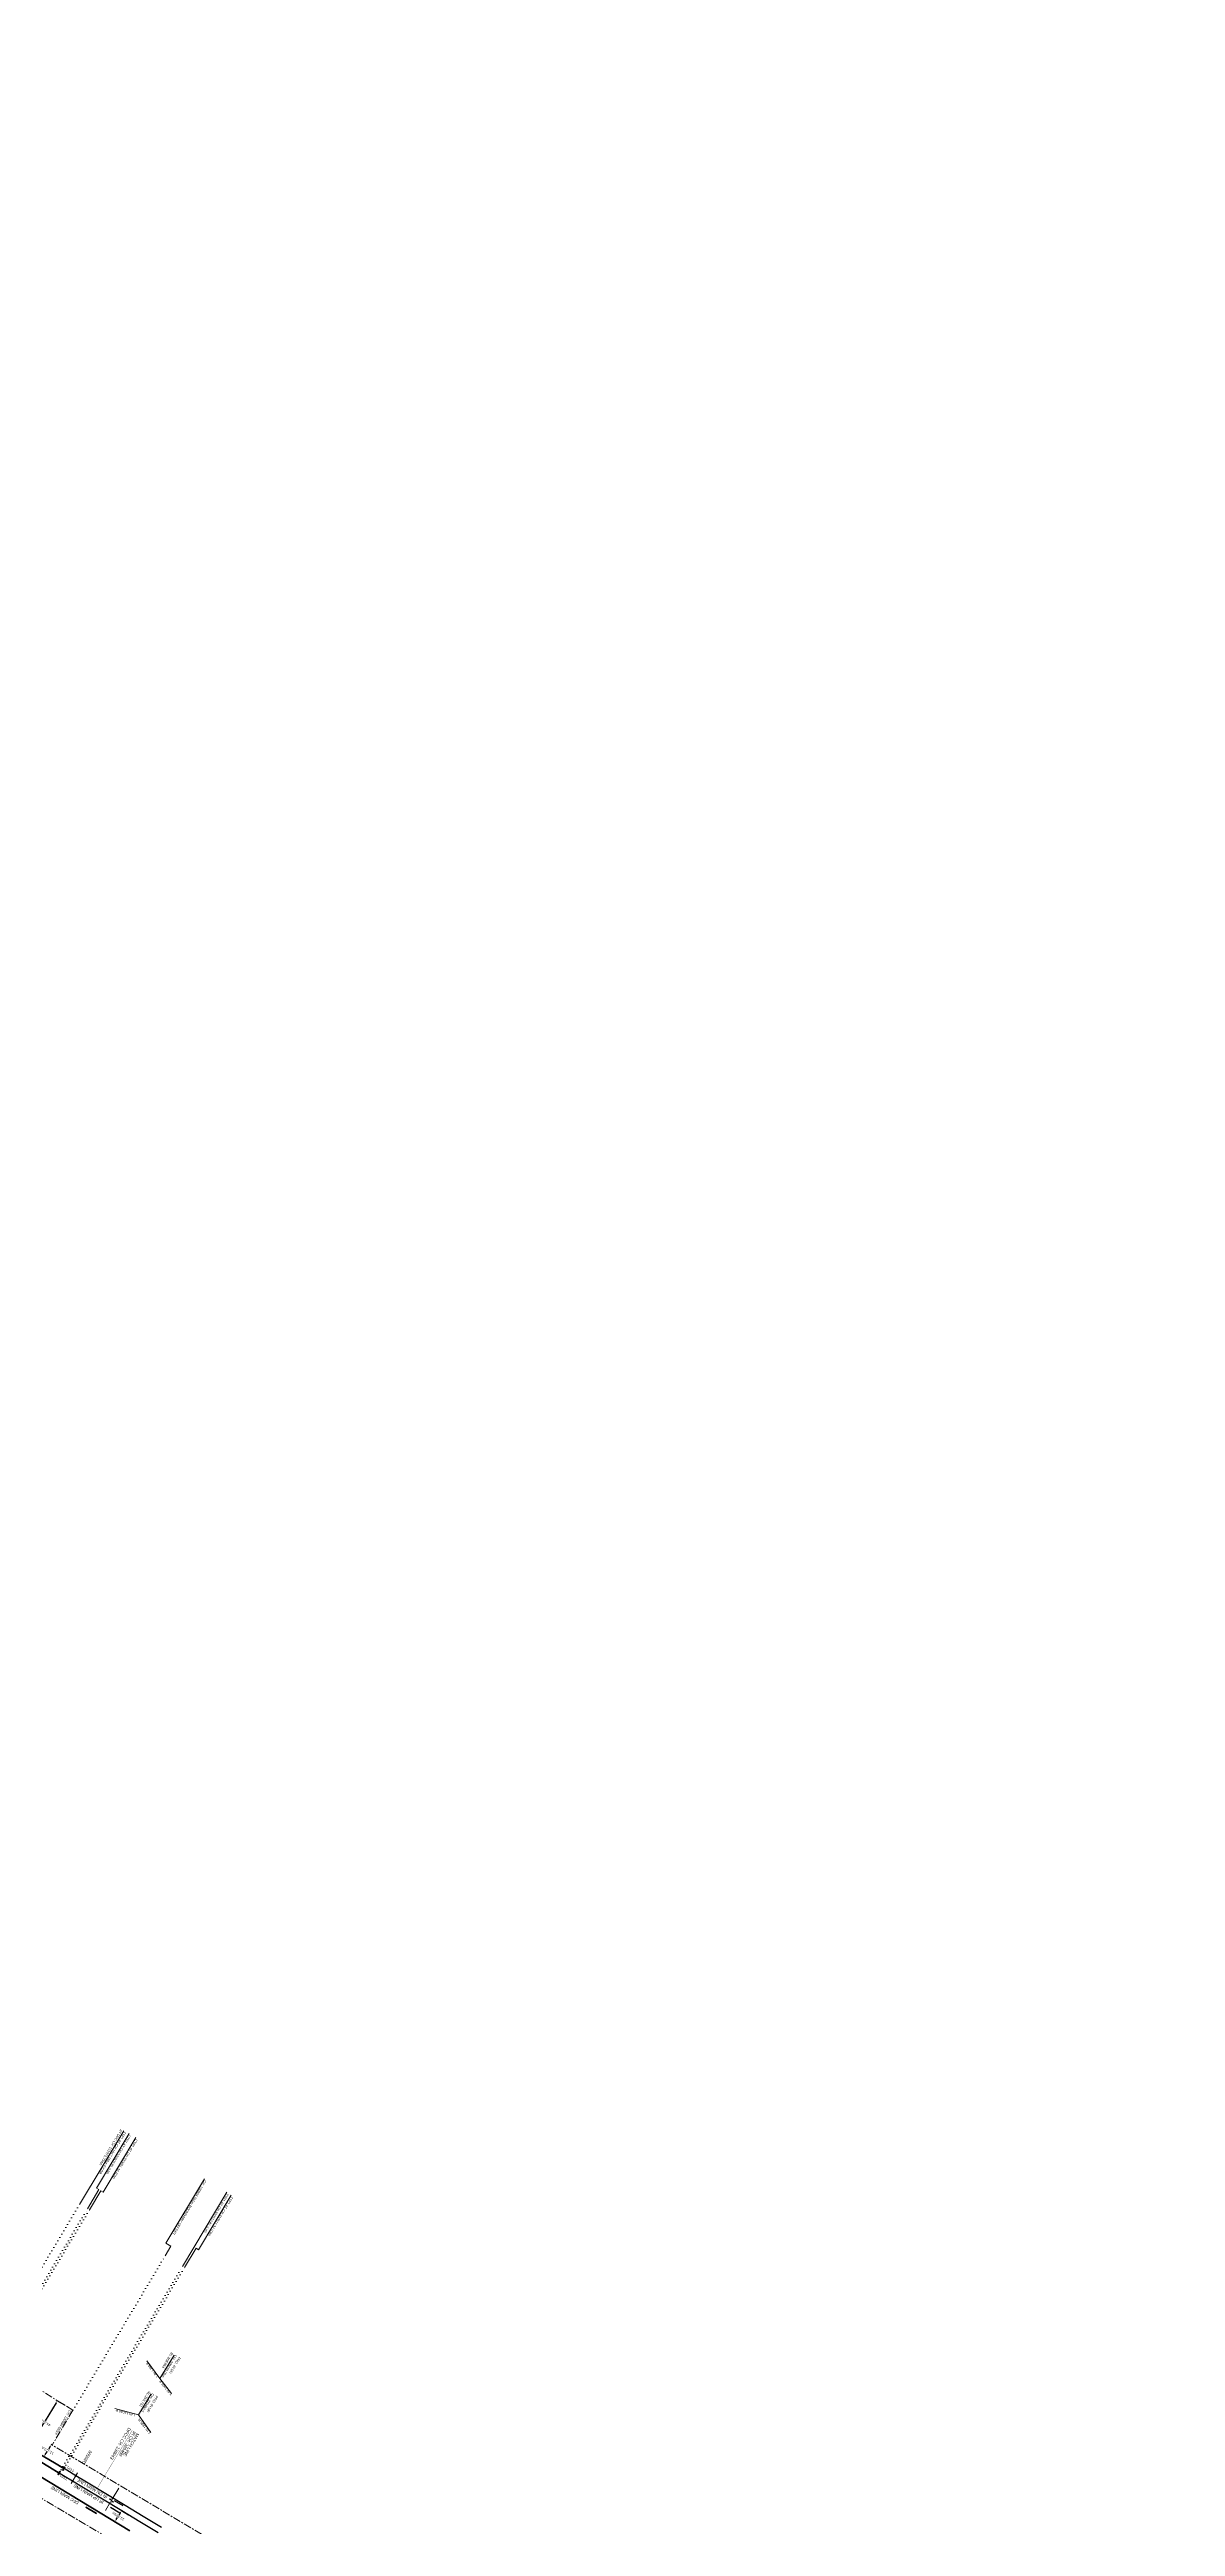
# Model space of a CAD drawing. Header units: metres. Extents: x 560405 to 1249476, y 3385111 to 6787087.
# Drawn here: x 627965 to 628877, y 3391440 to 3393444 of the extents above; entities that cross this region are included whole.
import ezdxf
from ezdxf.enums import TextEntityAlignment as Align

# ---------------------------------------------------------------- set-up
doc = ezdxf.new("R2010")
doc.units = ezdxf.units.M
doc.header["$MEASUREMENT"] = 0
doc.header["$PDSIZE"] = 0.05
for name, pattern in [('ACAD_ISO07W100', [3, 0, -3]), ('CENTER', [2, 1.25, -0.25, 0.25, -0.25]), ('PHANTOM2', [1.25, 0.625, -0.125, 0.125, -0.125, 0.125, -0.125])]:
    doc.linetypes.add(name, pattern=pattern)
doc.layers.get('Defpoints').update_dxf_attribs({"color": 5, "lineweight": 0})
for name, color, linetype, lineweight in [('Chainage', 7, 'Continuous', 0), ('DOTED LINE', 7, 'ACAD_ISO07W100', 18), ('Existing Chainage', 7, 'Continuous', 0), ('Existing IR Track', 143, 'Continuous', 0), ('Existing Railway Boundary', 7, 'CENTER', 0), ('Horiz Curve', 7, 'Continuous', 0), ('MATCH LINE', 7, 'Continuous', 0), ('Proposed Chainage', 10, 'Continuous', 0), ('PROPOSED DFCC TRACK', 1, 'Continuous', 0), ('Proposed TPTC Chainages', 10, 'Continuous', 0)]:
    doc.layers.add(name, color=color, linetype=linetype, lineweight=lineweight)
for name, color, linetype in [('Cut & Conn curves dn', 192, 'Continuous'), ('Cut & Conn curves up', 192, 'Continuous'), ('cut conn grades dn', 192, 'Continuous'), ('cut conn grades up', 192, 'Continuous'), ('Dimension', 10, 'Continuous'), ('OP-3 CH UP', 7, 'Continuous')]:
    doc.layers.add(name, color=color, linetype=linetype)
doc.styles.add('ARIAL', font='arial.ttf')
doc.styles.get("Standard").update_dxf_attribs({"font": 'arial.ttf'})
doc.styles.add('Style-Arial', font='arial.ttf')
doc.dimstyles.new('ISO-25', dxfattribs={"dimtxt": 2.5, "dimasz": 2.5, "dimexe": 1.25, "dimexo": 0.625, "dimtad": 1, "dimdec": 3, "dimtxsty": 'Standard', "dimcen": 2.5, "dimadec": 0, "dimazin": 0, "dimtfac": 1, "dimtdec": 3, "dimtmove": 0, "dimatfit": 3, "dimfxl": 1, "dimarcsym": 0})
doc.dimstyles.get("Standard").update_dxf_attribs({"dimtxt": 2.5, "dimasz": 2.5, "dimexe": 0.18, "dimexo": 0.0625, "dimgap": 0.09, "dimtad": 0, "dimtih": 1, "dimtoh": 1, "dimdec": 3, "dimzin": 0, "dimdsep": 46, "dimtxsty": 'Standard', "dimcen": 0.09, "dimaunit": 1, "dimadec": 4, "dimazin": 0, "dimtfac": 1, "dimtdec": 3, "dimtofl": 0, "dimtmove": 0, "dimatfit": 3, "dimfxl": 1, "dimtolj": 1, "dimtzin": 0, "dimarcsym": 0})

# ---------------------------------------------------------------- blocks, each defined once
blk = doc.blocks.new('*D52')
at = {"layer": 'Defpoints', "color": 0, "lineweight": 9, "transparency": 16777216}
for p in [(627967.2, 3391505.7), (627960.6, 3391496.3), (627961.3, 3391495.9)]:
    blk.add_point(p, dxfattribs=at)
at = {"layer": 'Dimension', "color": 0, "lineweight": -2, "transparency": 16777216}
for p, q in [((627961.2, 3391495.9), (627960.4, 3391496.4)), ((627961.6, 3391498.1), (627963, 3391500.3)), ((627965.5, 3391504.4), (627964.1, 3391502.2)), ((627967.1, 3391505.7), (627966.3, 3391506.2))]:
    blk.add_line(p, q, dxfattribs=at)
at = {"layer": 'Dimension', "color": 0, "lineweight": 9, "transparency": 16777216}
for points in [[(627961.3, 3391498.2), (627961.9, 3391497.9), (627960.6, 3391496.3)], [(627965.2, 3391504.6), (627965.7, 3391504.2), (627966.5, 3391506.1)]]:
    blk.add_solid(points, dxfattribs=at)
at = {"layer": 'Dimension', "color": 0, "lineweight": 0, "transparency": 16777216, "insert": (627963.5, 3391501.2), "char_height": 2, "attachment_point": 5, "rotation": 150}
blk.add_mtext('\\A1;11.427m', dxfattribs=at)
blk = doc.blocks.new('*D53')
at = {"layer": 'Defpoints', "color": 0, "lineweight": 9, "transparency": 16777216}
for p in [(627971.4, 3391541.5), (627977.5, 3391537.8), (627954.6, 3391500)]:
    blk.add_point(p, dxfattribs=at)
at = {"layer": 'Dimension', "color": 0, "lineweight": -2, "transparency": 16777216}
for p, q in [((627970.3, 3391539.8), (627961.5, 3391525.2)), ((627977.4, 3391537.9), (627971.2, 3391541.6)), ((627949.5, 3391505.4), (627960.3, 3391523.3)), ((627954.5, 3391500), (627948.3, 3391503.8))]:
    blk.add_line(p, q, dxfattribs=at)
at = {"layer": 'Dimension', "color": 0, "lineweight": 9, "transparency": 16777216}
for points in [[(627970, 3391540), (627970.6, 3391539.7), (627971.4, 3391541.5)], [(627949.2, 3391505.6), (627949.8, 3391505.2), (627948.4, 3391503.7)]]:
    blk.add_solid(points, dxfattribs=at)
at = {"layer": 'Dimension', "color": 0, "lineweight": 0, "transparency": 16777216, "insert": (627960.9, 3391524.2), "char_height": 2, "attachment_point": 5, "rotation": 150}
blk.add_mtext('\\A1;44.262m', dxfattribs=at)
blk = doc.blocks.new('*D70')
at = {"layer": 'Defpoints', "color": 0, "lineweight": 9, "transparency": 16777216}
for p in [(628023.3, 3391452.5), (628023.7, 3391440.2), (628029.1, 3391449.1)]:
    blk.add_point(p, dxfattribs=at)
at = {"layer": 'Dimension', "color": 0, "lineweight": -2, "transparency": 16777216}
for p, q in [((628023.7, 3391440.2), (628017.9, 3391443.7)), ((628019, 3391445.4), (628020.1, 3391447.2)), ((628022.3, 3391450.8), (628021.3, 3391449.1)), ((628029, 3391449.1), (628023.2, 3391452.6))]:
    blk.add_line(p, q, dxfattribs=at)
at = {"layer": 'Dimension', "color": 0, "lineweight": 9, "transparency": 16777216}
for points in [[(628018.8, 3391445.5), (628019.3, 3391445.2), (628018, 3391443.6)], [(628022, 3391451), (628022.6, 3391450.6), (628023.3, 3391452.5)]]:
    blk.add_solid(points, dxfattribs=at)
at = {"layer": 'Dimension', "color": 0, "lineweight": 0, "transparency": 16777216, "insert": (628020.7, 3391448.1), "char_height": 2, "attachment_point": 5, "rotation": 148}
blk.add_mtext('\\A1;10.350m', dxfattribs=at)

msp = doc.modelspace()

# ---------------------------------------------------------------- linework, layer by layer
at = {"layer": 'Chainage', "color": 6, "linetype": 'Continuous', "lineweight": 0, "flags": 128}
msp.add_lwpolyline([(627983.2172, 3391475.5809), (627984.2486, 3391477.2944)], dxfattribs=at)
at = {"layer": 'Chainage', "color": 1, "linetype": 'Continuous', "lineweight": 0, "flags": 128}
msp.add_lwpolyline([(627985.8501, 3391479.954), (627986.8816, 3391481.6675)], dxfattribs=at)
at = {"layer": 'Cut & Conn curves dn', "color": 190, "lineweight": 13}
msp.add_line((627976.0946, 3391485.7384), (627977.1888, 3391487.5555), dxfattribs=at)
for centre in [(627976.0946, 3391485.7384), (627977.1888, 3391487.5555)]:
    msp.add_circle(centre, 0.5, dxfattribs=at)
at = {"layer": 'Cut & Conn curves up', "color": 190, "lineweight": 13}
msp.add_line((627972.2101, 3391482.134), (627973.3017, 3391483.9527), dxfattribs=at)
for centre in [(627972.2101, 3391482.134), (627973.3017, 3391483.9527)]:
    msp.add_circle(centre, 0.5, dxfattribs=at)
at = {"layer": 'cut conn grades dn', "color": 190, "linetype": 'Continuous', "lineweight": 0, "flags": 128}
for points in [[(628029.6012, 3391757.783), (628003.1095, 3391713.5973), (628005.0629, 3391712.4293), (627995.7304, 3391696.8254)], [(628034.9638, 3391754.523), (628008.567, 3391710.2806), (628006.6139, 3391711.4491), (627997.3045, 3391695.8841)], [(628108.7191, 3391710.2803), (628072.7213, 3391650.2308)], [(628111.9906, 3391707.9884), (628085.5937, 3391663.746), (628083.6406, 3391664.9145), (628074.3312, 3391649.3494)]]:
    msp.add_lwpolyline(points, dxfattribs=at)
at = {"layer": 'cut conn grades up', "color": 190, "linetype": 'Continuous', "lineweight": 13}
for p, q in [((628065.8213, 3391578.4147), (628054.4778, 3391559.5646)), ((628047.2958, 3391547.199), (628037.0435, 3391530.1734))]:
    msp.add_line(p, q, dxfattribs=at)
at = {"layer": 'cut conn grades up', "color": 190, "linetype": 'Continuous', "lineweight": 13, "flags": 128}
for points in [[(628054.4778, 3391559.5646), (628043.7649, 3391573.877)], [(628037.0435, 3391530.1734), (628017.8186, 3391535.3869)]]:
    msp.add_lwpolyline(points, dxfattribs=at)
at = {"layer": 'cut conn grades up', "color": 7, "linetype": 'Continuous', "lineweight": 13, "flags": 128}
for points in [[(628063.8361, 3391547.3934), (628054.4778, 3391559.5646)], [(628047.0294, 3391515.8717), (628037.0435, 3391530.1734)]]:
    msp.add_lwpolyline(points, dxfattribs=at)
at = {"layer": 'DOTED LINE', "color": 1, "linetype": 'ACAD_ISO07W100', "lineweight": 18}
msp.add_line((627884.2481, 3391524.6042), (627989.2802, 3391700.2642), dxfattribs=at)
at = {"layer": 'DOTED LINE', "color": 190, "linetype": 'ACAD_ISO07W100', "lineweight": 18}
for p, q in [((627895.9784, 3391529.9961), (627995.7304, 3391696.8255)), ((627899.8888, 3391533.6448), (627997.3045, 3391695.884)), ((627972.7345, 3391483.0085), (628072.7535, 3391650.2844)), ((627976.6494, 3391486.6596), (628074.3274, 3391649.3431))]:
    msp.add_line(p, q, dxfattribs=at)
at = {"layer": 'DOTED LINE', "color": 6, "linetype": 'ACAD_ISO07W100', "lineweight": 18}
msp.add_line((627983.97, 3391533.8144), (628058.6774, 3391658.758), dxfattribs=at)
at = {"layer": 'Existing Chainage', "linetype": 'Continuous', "lineweight": 13, "flags": 128}
msp.add_lwpolyline([(627987.8165, 3391483.2461), (627982.6704, 3391474.6719)], dxfattribs=at)
at = {"layer": 'Existing IR Track', "color": 3, "lineweight": 18, "ltscale": 5, "flags": 128}
msp.add_lwpolyline([(627966.6981, 3391492.6613), (627962.7742, 3391495.0215), (627947.5235, 3391504.2081), (627943.5326, 3391506.6072)], dxfattribs=at)
at = {"layer": 'Existing IR Track', "color": 0, "lineweight": 25, "flags": 128}
for points in [[(628053.0385, 3391434.706), (628038.2739, 3391443.5624), (628023.5124, 3391452.4169), (628007.9701, 3391461.7843), (627992.4257, 3391471.153), (627983.7092, 3391476.4018), (627976.2971, 3391480.8651), (627964.0395, 3391488.2463)], [(628055.8171, 3391439.0617), (628040.9366, 3391447.9908), (628026.3085, 3391456.7686), (628010.6321, 3391466.2163), (627995.034, 3391475.6167), (627986.3733, 3391480.8263), (627978.9549, 3391485.2886), (627966.6994, 3391492.6636)]]:
    msp.add_lwpolyline(points, dxfattribs=at)
at = {"layer": 'Existing Railway Boundary', "color": 36, "lineweight": 20, "ltscale": 5, "flags": 128}
for points in [[(628955.3903, 3390792.7231), (628931.5933, 3390806.5004), (628894.0251, 3390836.9955), (628805.3605, 3390890.9758), (628763.1272, 3390916.9343), (628721.4077, 3390942.8333), (628634.7683, 3390998.5313), (628587.091, 3391026.3426), (628541.4721, 3391053.7252), (628498.5869, 3391079.4164), (628461.1936, 3391101.0466), (628391.2271, 3391146.4682), (628362.6237, 3391162.4973), (628324.6397, 3391185.7049), (628291.5767, 3391211.6933), (628254.0781, 3391235.9403), (628157.3612, 3391308.2767), (628174.1002, 3391326.9143), (628137.357, 3391356.9761), (627964.1476, 3391459.1923), (627842.8937, 3391531.9115), (627628.8138, 3391662.2153), (627542.6631, 3391714.392), (627424.9352, 3391785.3705), (627222.9648, 3391909.2736), (627204.5725, 3391920.6394), (627188.744, 3391930.1784), (627172.9334, 3391939.7064), (627156.2431, 3391949.7674), (627139.5672, 3391959.8197), (627123.601, 3391969.4113), (627107.6038, 3391979.0215), (627094.8626, 3391986.7123), (627082.1497, 3391994.3859), (627065.7488, 3392004.2586), (627049.3375, 3392014.1375), (627032.6946, 3392024.1476), (627016.0309, 3392034.1701), (627000.4204, 3392043.5941), (626984.8329, 3392053.004), (626968.8891, 3392062.6064), (626952.9363, 3392072.2142), (626935.7844, 3392082.5282), (626918.6205, 3392092.8492), (626911.6028, 3392097.0645), (626893.0809, 3392108.2246), (626874.5706, 3392119.3777), (626856.2268, 3392130.4336), (626837.8855, 3392141.4881), (626820.3864, 3392152.0274), (626802.8816, 3392162.57), (626783.4724, 3392174.252), (626764.0577, 3392185.9374), (626746.1558, 3392196.7119), (626728.2543, 3392207.4863), (626707.0601, 3392220.2572), (626685.8746, 3392233.0229), (626648.9408, 3392255.2553), (626610.6712, 3392278.2676), (626591.3871, 3392289.8865), (626572.1184, 3392301.4961), (626553.8402, 3392312.4904), (626535.5663, 3392323.4823), (626522.8303, 3392331.1061), (626502.0043, 3392343.7024), (626484.7028, 3392354.0807), (626467.0127, 3392364.7717), (626449.2849, 3392375.4221), (626424.442, 3392390.2653), (626407.8647, 3392400.3136), (626390.2843, 3392410.9836), (626378.1904, 3392418.1073), (626367.3819, 3392424.6782), (626356.7585, 3392431.1355), (626339.0548, 3392441.7126), (626324.6325, 3392450.4845), (626311.6182, 3392458.3129), (626290.6128, 3392470.9931), (626276.2418, 3392479.6446), (626252.5581, 3392493.9648), (626233.8146, 3392505.2467), (626215.0541, 3392516.5389), (626191.0882, 3392530.9577), (626167.1186, 3392545.3787), (626148.2508, 3392556.7397), (626129.3895, 3392568.0967), (626109.0676, 3392580.3241), (626088.7404, 3392592.5546), (626063.7846, 3392607.5962), (626038.8416, 3392622.63), (626017.6425, 3392635.4182), (625996.4509, 3392648.2016), (625974.9359, 3392661.1602), (625952.8751, 3392674.4888), (625933.5372, 3392686.1045), (625914.159, 3392697.7444), (625896.1455, 3392708.6148), (625885.6622, 3392714.935), (625875.1898, 3392721.2486), (625871.6088, 3392723.3979), (625854.6293, 3392733.6202), (625837.6636, 3392743.8342), (625819.8659, 3392754.5631), (625802.0927, 3392765.2772), (625784.0738, 3392776.0974), (625766.0279, 3392786.9338), (625747.7802, 3392797.9258), (625729.6331, 3392808.8567), (625710.0131, 3392820.4001), (625690.2406, 3392832.0331), (625670.5571, 3392843.8213), (625650.9098, 3392855.5881), (625631.8821, 3392867.0602), (625612.8815, 3392878.5159), (625595.4116, 3392889.057), (625577.9617, 3392899.586), (625560.977, 3392909.7984), (625543.9665, 3392920.0263), (625527.0929, 3392930.2025), (625510.2317, 3392940.3713), (625492.2072, 3392951.2501), (625474.1887, 3392962.1253), (625459.4135, 3392971.0439), (625444.6385, 3392979.9623), (625429.7392, 3392988.9655), (625414.8651, 3392997.9534), (625398.0894, 3393008.048), (625381.2878, 3393018.1581), (625364.4876, 3393028.2943), (625347.6668, 3393038.4431), (625341.4954, 3393042.1962), (625336.6811, 3393045.1488), (625324.9758, 3393052.1854), (625313.1706, 3393059.282), (625305.1662, 3393064.122), (625297.2032, 3393068.9372), (625281.7488, 3393078.2354), (625266.3027, 3393087.5539), (625250.5827, 3393097.0002), (625234.8576, 3393106.4748), (625220.9629, 3393114.8441), (625207.0756, 3393123.2089), (625191.9734, 3393132.2824), (625166.0786, 3393147.7733), (625153.4581, 3393156.0581), (625151.114, 3393150.7018), (625147.8866, 3393153.7551), (625116.7003, 3393173.3287), (625093.3281, 3393188.0041), (625071.1556, 3393203.0477), (625055.7157, 3393212.8225), (625027.3997, 3393228.6096), (625007.6825, 3393240.5669), (624979.825, 3393257.4607), (624954.8894, 3393272.5826), (624917.8619, 3393296.9088), (624917.926, 3393297.7354), (624854.2544, 3393338.3806), (624790.1714, 3393374.1107), (624761.6212, 3393391.1947), (624742.8731, 3393402.4132), (624713.9783, 3393419.7034), (624678.9617, 3393441.6196), (624667.4095, 3393431.6005), (624566.1173, 3393492.8402), (624519.8878, 3393520.9391), (624450.2813, 3393561.7296), (624447.0221, 3393556.3381), (624253.5789, 3393673.1377), (624021.9727, 3393812.2493)], [(629156.7971, 3390785.7736), (629118.8139, 3390808.3654), (628965.585, 3390910.1915), (628860.4585, 3390972.4254), (628805.8587, 3391007.2721), (628698.6241, 3391069.4447), (628562.2135, 3391152.4313), (628378.3014, 3391261.9076), (628246.7992, 3391338.8997), (628202.7811, 3391365.0852), (627967.1915, 3391505.704)]]:
    msp.add_lwpolyline(points, dxfattribs=at)
at = {"layer": 'Existing Railway Boundary', "color": 6, "linetype": 'Continuous', "ltscale": 5, "flags": 128}
msp.add_lwpolyline([(628090.4353, 3391720.9789), (628059.3004, 3391669.0298), (628063.3667, 3391666.5985), (628058.6774, 3391658.758)], dxfattribs=at)
at = {"layer": 'Existing Railway Boundary', "color": 6, "lineweight": 20, "ltscale": 5, "flags": 128}
for points in [[(627983.97, 3391533.8144), (627892.3746, 3391590.8464)], [(627983.97, 3391533.8144), (627967.1915, 3391505.704)]]:
    msp.add_lwpolyline(points, dxfattribs=at)
at = {"layer": 'Horiz Curve', "color": 190, "lineweight": 40}
msp.add_line((627976.6494, 3391486.6596), (627976.649, 3391486.6598), dxfattribs=at)
at = {"layer": 'Horiz Curve', "color": 190, "lineweight": 40, "flags": 128}
for points in [[(627972.7561, 3391483.0447), (627965.0455, 3391487.6867), (627957.3374, 3391492.3326), (627949.6341, 3391496.9865), (627941.9379, 3391501.6522), (627934.2514, 3391506.3338), (627926.577, 3391511.0352), (627918.9171, 3391515.7602), (627911.2743, 3391520.5128), (627903.6511, 3391525.2968), (627896.0501, 3391530.1161)], [(627976.649, 3391486.6598), (627968.9385, 3391491.302), (627961.2305, 3391495.9481), (627953.5273, 3391500.6021), (627945.8313, 3391505.2681), (627938.1449, 3391509.9499), (627930.4705, 3391514.6514), (627922.8108, 3391519.3766), (627915.1681, 3391524.1294), (627907.545, 3391528.9136), (627899.9441, 3391533.7331)]]:
    msp.add_lwpolyline(points, dxfattribs=at)
at = {"layer": 'MATCH LINE', "linetype": 'PHANTOM2', "ltscale": 15, "const_width": 0.2}
msp.add_lwpolyline([(628032.1397, 3391517.8589), (628003.5087, 3391470.505)], dxfattribs=at)
at = {"layer": 'OP-3 CH UP', "color": 0, "lineweight": 9}
msp.add_lwpolyline([(628010.2834, 3391452.6761), (628014.4454, 3391459.6367), (628016.7893, 3391459.5713), (628013.6533, 3391462.1836), (628015.7718, 3391461.855), (628021.1268, 3391470.811)], dxfattribs=at)
at = {"layer": 'OP-3 CH UP', "color": 40, "lineweight": 9, "true_color": 0xf8d731}
for radius in [8763.3902, 8182.5236, 7294.1209]:
    msp.add_circle((624059.7714, 3393874.4188), radius, dxfattribs=at)
at = {"layer": 'PROPOSED DFCC TRACK', "color": 1, "linetype": 'Continuous', "lineweight": 50, "flags": 128}
msp.add_lwpolyline([(628029.9964, 3391436.4263), (627884.2494, 3391524.6062)], dxfattribs=at)
at = {"layer": 'Proposed TPTC Chainages', "color": 1, "lineweight": 0, "flags": 128}
msp.add_lwpolyline([(628025.1228, 3391759.8078), (627989.2802, 3391700.2642)], dxfattribs=at)

# ---------------------------------------------------------------- texts
at = {"layer": 'Chainage', "color": 190, "lineweight": 0, "insert": (627991.432, 3391491.6508), "char_height": 2.5, "attachment_point": 1, "rotation": 58.9543644, "line_spacing_factor": 0.672, "style": 'Style-Arial'}
msp.add_mtext('320500', dxfattribs=at)
at = {"layer": 'cut conn grades dn', "color": 190, "linetype": 'Continuous', "lineweight": 0, "char_height": 2, "attachment_point": 4, "rotation": 239, "line_spacing_factor": 0.6, "style": 'ARIAL'}
for s, insert in [('CTP1 AT CH:{\\fArial|b0|i0|c0|p39;320602.81} (UP) ', (628029.882, 3391756.6324)), ('CTP1 AT CH:{\\fArial|b0|i0|c0|p39;320601.34} (DN) ', (628035.3206, 3391753.1346)), ('TTP1 AT CH:{\\fArial|b0|i0|c0|p39;320512.81} (UP)', (628109.0296, 3391709.1793)), ('TTP1 AT CH:{\\fArial|b0|i0|c0|p39;320511.34} (DN)', (628112.5816, 3391706.6909))]:
    msp.add_mtext(s, dxfattribs=dict(at, insert=insert))
at = {"layer": 'cut conn grades up', "color": 190, "linetype": 'Continuous', "lineweight": 13, "char_height": 2, "style": 'Style-Arial'}
for s, insert, attachment_point, rotation, line_spacing_factor in [('PRO. IR DN \\PCH: 320480.00m\\PRL:268.964', (628067.3398, 3391578.5683), 4, 238.9616843, 1.08), ('1 IN 1298 F', (628053.4394, 3391561.2202), 7, 126.8150929, 0.84), ('PRO. IR UP \\PCH: 320480.0\\PRL:268.761', (628049.0451, 3391547.2124), 4, 238.944974, 1.08), ('1 IN 15049 R', (628034.7942, 3391530.7624), 7, 164.827031, 0.84)]:
    msp.add_mtext(s, dxfattribs=dict(at, insert=insert, attachment_point=attachment_point, rotation=rotation, line_spacing_factor=line_spacing_factor))
at = {"layer": 'cut conn grades up', "color": 7, "linetype": 'Continuous', "lineweight": 13, "char_height": 2, "attachment_point": 7, "line_spacing_factor": 0.84, "style": 'Style-Arial'}
for insert, rotation in [((628064.4093, 3391546.7896), 127.870557), ((628047.2536, 3391515.5949), 127.8605387)]:
    msp.add_mtext('1 IN 1885 R', dxfattribs=dict(at, insert=insert, rotation=rotation))
at = {"layer": 'cut conn grades up', "color": 190, "lineweight": 13, "char_height": 2, "attachment_point": 9, "rotation": 148.9400222, "line_spacing_factor": 0.84, "style": 'ARIAL'}
for insert in [(627973.9921, 3391482.2537), (627979.5807, 3391489.0574)]:
    msp.add_mtext('TTP1', dxfattribs=dict(at, insert=insert))
at = {"layer": 'Existing IR Track', "color": 7, "lineweight": 0, "style": 'ARIAL'}
for s, p in [('IR DN MAIN LINE', (627987.558, 3391477.7266)), ('IR UP MAIN LINE', (627984.7383, 3391473.2822))]:
    msp.add_text(s, height=2.5, rotation=149, dxfattribs=at).set_placement(p, align=Align.MIDDLE_RIGHT)
at = {"layer": 'Existing Railway Boundary', "color": 6, "linetype": 'Continuous', "ltscale": 5}
for s, p in [('CH: 130994.055m BOUNDARY OFFSET', (628090.4467, 3391720.3915)), ('CH: 130994.055m', (627980.8554, 3391534.2565))]:
    msp.add_text(s, height=2, rotation=239.3168254, dxfattribs=at).set_placement(p)
at = {"layer": 'MATCH LINE', "linetype": 'Continuous'}
for s, p in [('IR CH: 320480 ', (628032.9631, 3391517.2535)), ('MATCH LINE', (628035.5816, 3391515.572))]:
    msp.add_text(s, height=2.5, rotation=239.0346667, dxfattribs=at).set_placement(p)
at = {"layer": 'Proposed Chainage', "lineweight": 0, "insert": (628014.9538, 3391494.2007), "char_height": 2.5, "attachment_point": 6, "rotation": 239.2166863, "line_spacing_factor": 0.6, "style": 'Style-Arial'}
msp.add_mtext(' DFCC CH: 130943', dxfattribs=at)
at = {"layer": 'PROPOSED DFCC TRACK', "color": 10, "linetype": 'Continuous', "lineweight": -3, "ltscale": 5}
msp.add_text('DFC MAIN LINE ', height=2.5, rotation=149.0682259, dxfattribs=at).set_placement((627966.1423, 3391473.2747), align=Align.RIGHT)
at = {"layer": 'Proposed TPTC Chainages', "color": 1, "lineweight": 0, "insert": (628024.7887, 3391760.0076), "char_height": 2, "width": 45.642326, "attachment_point": 4, "rotation": 239, "line_spacing_factor": 0.6, "style": 'ARIAL'}
msp.add_mtext('\\pxsm1;{\\C256;TTP1 AT CH:1817.186m F/CSB\\PAT DFC CH: 131072.734m }', dxfattribs=at)

# ---------------------------------------------------------------- dimensions: what is measured, and where the dimension line sits
at = {"layer": 'Dimension', "color": 6, "lineweight": 0}
dim = msp.add_linear_dim(base=(627971.3585, 3391541.5404), p1=(627954.5703, 3391499.9648), p2=(627977.4827, 3391537.8352), angle=58.8252051, dimstyle='Standard', override={"dimtxt": 2, "dimasz": 2, "dimpost": 'm'}, dxfattribs=at)
dim.commit()
dim.dimension.update_dxf_attribs({"geometry": '*D53', "text_midpoint": (627960.8813, 3391524.2233), "dimtype": 161, "text_rotation": 150})
at = {"layer": 'Dimension', "color": 7, "lineweight": 0}
dim = msp.add_linear_dim(base=(627960.5938, 3391496.3378), p1=(627967.1915, 3391505.704), p2=(627961.2996, 3391495.9131), angle=238.9616843, dimstyle='Standard', override={"dimtxt": 2, "dimasz": 2, "dimdec": 3, "dimpost": 'm'}, dxfattribs=at)
dim.commit()
dim.dimension.update_dxf_attribs({"geometry": '*D52', "text_midpoint": (627963.5398, 3391501.2332), "dimtype": 161, "text_rotation": 150})
at = {"layer": 'Dimension', "color": 10, "lineweight": 0}
dim = msp.add_linear_dim(base=(628023.3417, 3391452.5193), p1=(628023.7389, 3391440.2122), p2=(628029.0627, 3391449.0876), angle=59.0431629, dimstyle='Standard', override={"dimtxt": 2, "dimasz": 2, "dimdec": 3, "dimpost": 'm'}, dxfattribs=at)
dim.commit()
dim.dimension.update_dxf_attribs({"geometry": '*D70', "text_midpoint": (628020.6953, 3391448.1074), "dimtype": 161, "text_rotation": 148})

# ---------------------------------------------------------------- leaders
at = {"layer": 'Existing IR Track', "color": 7, "lineweight": 0}
for points in [[(628024.5729, 3391456.4941), (628017.5703, 3391460.5381)], [(628014.3319, 3391455.5338), (628021.947, 3391450.9053)]]:
    msp.add_leader(points, dimstyle='ISO-25', override={"dimtxt": 0.5, "dimasz": 3, "dimtad": 0}, dxfattribs=at)
at = {"layer": 'PROPOSED DFCC TRACK', "linetype": 'Continuous', "lineweight": 0}
for points in [[(627994.3864, 3391455.4531), (628003.1101, 3391450.2122)], [(628003.1101, 3391450.2122), (627994.3864, 3391455.4531)]]:
    msp.add_leader(points, dimstyle='ISO-25', override={"dimtxt": 3, "dimasz": 3, "dimtad": 0, "dimdec": 3, "dimzin": 2, "dimtdec": 3}, dxfattribs=at)

doc.saveas('drawing.dxf')
